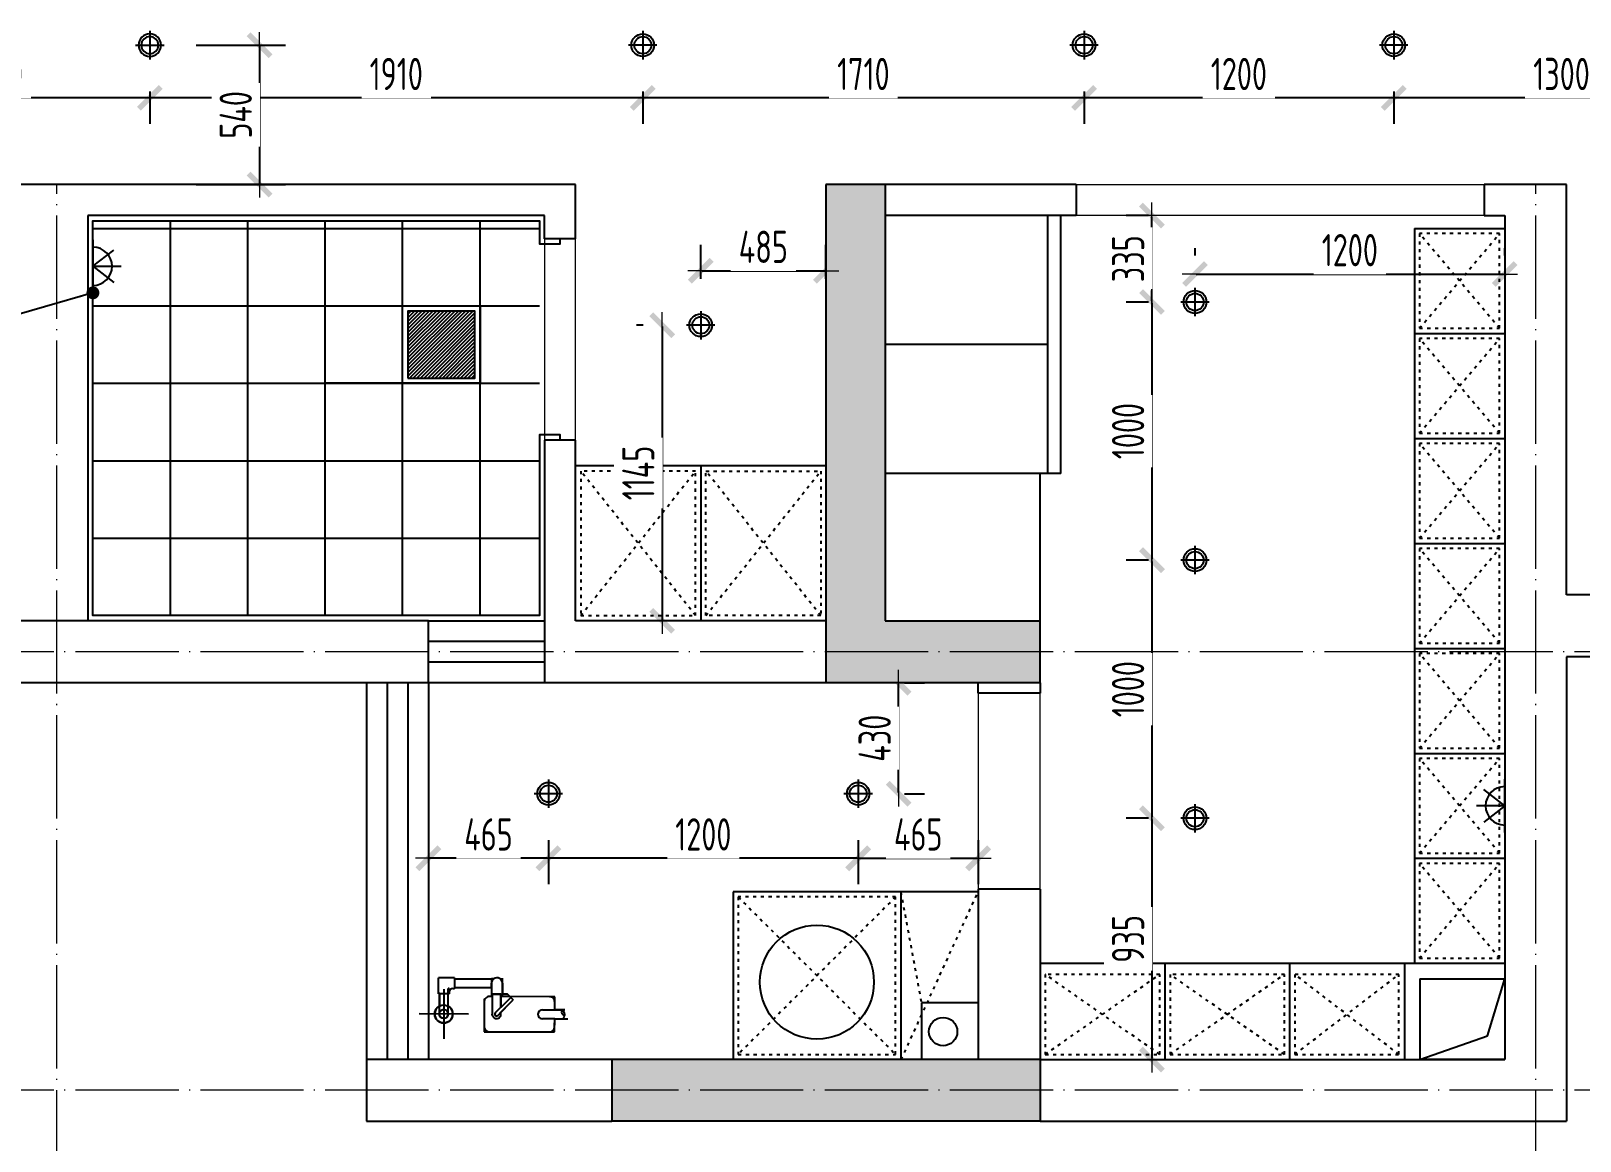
# Model space of a CAD drawing. Header units: inches. Extents: x -50945 to 250244, y -404780 to 18493.
# Drawn here: x 168787 to 174789, y -329916 to -325615 of the extents above; entities that cross this region are included whole.
import ezdxf

# ---------------------------------------------------------------- set-up
doc = ezdxf.new("R2010")
doc.units = ezdxf.units.IN
doc.header["$MEASUREMENT"] = 0
doc.linetypes.add('ACAD_ISO03W100', pattern=[30, 12, -18])
doc.linetypes.add('DOTE', pattern=[2.42, 2, -0.2, 0.02, -0.2])
for name, color, linetype in [('D-ARCHI', 250, 'Continuous'), ('EVH 立面填充', 8, 'Continuous'), ('IBS-003-建筑窗框', 3, 'Continuous'), ('IBS-182-原建筑非承重墙', 150, 'Continuous'), ('IBS-200-原建筑承重墙柱', 200, 'Continuous'), ('IBS-63-原建筑窗', 63, 'Continuous'), ('IDS-030-造型完成面(看线)', 30, 'Continuous'), ('IDS-040-固定高家具', 40, 'Continuous'), ('IFF-51-活动家具', 51, 'Continuous'), ('IRC-2-天花灯具', 2, 'Continuous'), ('IRC-30-天花轮廓线', 30, 'Continuous')]:
    doc.layers.add(name, color=color, linetype=linetype)
doc.layers.add('天棚材质标注', color=2, linetype='Continuous', lineweight=5)
doc.layers.add('门', color=65, linetype='Continuous', lineweight=13)
doc.styles.add('HBA-DIMT', font='ARCHS.SHX', dxfattribs={"width": 0.8})
doc.dimstyles.new('HBA_40', dxfattribs={"dimscale": 50, "dimtxt": 2.5, "dimasz": 0.1, "dimexe": 2, "dimexo": 2.5, "dimgap": 0.6, "dimtad": 1, "dimdec": 0, "dimrnd": 5, "dimzin": 0, "dimtxsty": 'HBA-DIMT', "dimblk": 'HBA_DIMENSION_TICK', "dimblk1": 'HBA_DIMENSION_TICK', "dimblk2": 'HBA_DIMENSION_TICK', "dimcen": 0.125, "dimclrd": 44, "dimclre": 44, "dimclrt": 2, "dimadec": 0, "dimazin": 0, "dimtfac": 1, "dimtdec": 0, "dimtix": 1, "dimtmove": 1, "dimatfit": 3, "dimldrblk": 'HBA_Leader_Dot', "dimfxl": 0, "dimtvp": 1, "dimtfill": 1, "dimtolj": 1, "dimtzin": 0, "dimarcsym": 0})

# ---------------------------------------------------------------- blocks, each defined once
blk = doc.blocks.new('11')
at = {"layer": 'IBS-182-原建筑非承重墙'}
for p, q in [((140567.3, -1080.2), (140567.1, -1131.5)), ((140567.3, -1080.2), (140567.1, -1131.5)), ((140840.5, -1081), (140567.3, -1080.2)), ((140575.7, -1080.3), (140567.3, -1080.2)), ((140820, -1080.9), (140587.7, -1080.3)), ((140820, -1080.9), (140587.7, -1080.3)), ((140996.6, -1245.4), (140997.1, -1054.1)), ((140567.1, -1131.5), (140516.4, -1131.3)), ((140535.4, -1131.4), (140527.6, -1131.4)), ((140567.1, -1131.5), (140535.4, -1131.4)), ((140567.1, -1131.5), (140535.4, -1131.4)), ((140567.2, -1100.7), (140567.1, -1131.5)), ((140567.1, -1131.5), (140614.9, -1131.6)), ((140840.5, -1081), (140820, -1080.9)), ((140840.2, -1209.1), (140840.5, -1081)), ((140840.2, -1197.1), (140840.5, -1101.4)), ((140840.2, -1209.1), (140840.5, -1101.4)), ((140840.5, -1101.4), (140840.5, -1081)), ((140528, -1165.5), (140567, -1165.6)), ((140528, -1165.5), (140567, -1165.6)), ((140567, -1165.6), (140535.3, -1165.5)), ((140567, -1165.6), (140566.9, -1196.4)), ((140567, -1165.6), (140566.9, -1216.9)), ((140567, -1165.6), (140566.9, -1196.4)), ((140614.8, -1165.8), (140567, -1165.6)), ((140787.9, -1144.5), (140727.7, -1204.5)), ((140775.4, -1157), (140727.7, -1204.5)), ((140797.1, -1153.8), (140736.8, -1213.7)), ((140736.8, -1213.7), (140775.4, -1175.4)), ((140736.8, -1213.7), (140775.4, -1175.4)), ((140775.4, -1175.4), (140775.2, -1227)), ((140775.3, -1217.4), (140775.4, -1175.4)), ((140775.4, -1175.4), (140775.3, -1217.4)), ((140775.4, -1157), (140787.9, -1144.5)), ((140775.4, -1149.1), (140775.4, -1157)), ((140775.4, -1149.1), (140775.4, -1157)), ((140775.4, -1149.1), (140775.4, -1157)), ((140809.4, -1217.5), (140809.6, -1149.2)), ((140809.4, -1227.1), (140809.6, -1149.2)), ((140809.6, -1144.6), (140809.6, -1149.2)), ((140809.6, -1149.2), (140809.6, -1144.6)), ((140901.2, -1149.5), (141092.5, -1150)), ((140979.7, -1180.1), (140979.5, -1248.1)), ((140979.8, -1149.7), (140979.6, -1227.6)), ((140979.7, -1180.1), (140979.6, -1227.6)), ((141013.9, -1149.8), (141013.7, -1227.7)), ((141013.7, -1227.7), (141013.9, -1180.2)), ((141013.7, -1227.7), (141013.9, -1180.2)), ((140566.9, -1208.4), (140566.9, -1216.9)), ((140566.9, -1216.9), (140769.8, -1217.4)), ((140566.9, -1216.9), (140587.4, -1216.9)), ((140587.4, -1216.9), (140775.3, -1217.4)), ((140587.4, -1216.9), (140740.4, -1217.3)), ((140736.8, -1213.7), (140727.7, -1204.5)), ((140727.7, -1204.5), (140736.8, -1213.7)), ((140750, -1226.9), (140736.8, -1213.7)), ((140740.4, -1217.3), (140750, -1226.9)), ((140775.2, -1227), (140750, -1226.9)), ((140750, -1226.9), (140769.8, -1227)), ((140769.8, -1217.4), (140769.6, -1288.5)), ((140769.7, -1268.6), (140769.8, -1227)), ((140769.8, -1227), (140769.7, -1268.6)), ((140812.1, -1227.1), (140769.8, -1227)), ((140775.3, -1217.4), (140775.2, -1227)), ((140775.3, -1217.4), (140775.2, -1227)), ((140775.2, -1227), (140809.4, -1227.1)), ((140809.4, -1217.5), (140819.7, -1217.5)), ((140809.4, -1217.5), (140809.4, -1227.1)), ((140812.1, -1251.7), (140812, -1268.8)), ((140812, -1285.8), (140812.1, -1251.7)), ((140812, -1285.8), (140812.1, -1251.7)), ((140812.1, -1251.7), (140812.1, -1220.6)), ((140812.1, -1251.7), (140812.1, -1220.6)), ((140812.1, -1251.7), (140812.1, -1227.1)), ((140812.1, -1251.7), (140954.9, -1251.7)), ((140954.9, -1251.7), (140953, -1251.7)), ((140954.9, -1251.7), (140953, -1251.7)), ((140954.8, -1290.4), (140954.9, -1248.1)), ((140961.8, -1248.1), (140954.9, -1248.1)), ((140954.9, -1250.9), (140954.9, -1251.7)), ((140954.9, -1250.9), (140954.9, -1251.7)), ((140975.4, -1248.1), (140975.5, -1227.6)), ((140975.5, -1234.5), (140975.4, -1248.1)), ((140979.5, -1248.1), (140975.4, -1248.1)), ((140975.4, -1248.1), (140979.5, -1248.1)), ((140975.5, -1234.5), (140975.5, -1227.6)), ((140975.5, -1227.6), (140979.6, -1227.6)), ((140975.5, -1227.6), (141017.8, -1227.7)), ((140979.6, -1227.6), (140975.5, -1227.6)), ((140975.5, -1227.6), (140975.5, -1234.5)), ((140979.5, -1248.1), (140979.6, -1227.6)), ((140979.6, -1227.6), (141013.7, -1227.7)), ((140979.6, -1227.6), (141017.8, -1227.7)), ((141013.7, -1227.7), (141017.8, -1227.7)), ((141017.8, -1227.7), (141013.7, -1227.7)), ((141017.8, -1227.7), (141013.7, -1227.7)), ((141017.8, -1234.6), (141017.7, -1290.5)), ((141017.8, -1234.6), (141017.8, -1227.7)), ((141017.8, -1234.6), (141017.8, -1227.7)), ((141017.8, -1227.7), (141017.8, -1234.6)), ((141017.8, -1234.6), (141017.8, -1227.7)), ((141017.8, -1227.7), (141017.8, -1234.6)), ((140769.7, -1268.6), (140769.6, -1288.5)), ((140803.1, -1285.8), (140812, -1285.8)), ((140954.8, -1285.8), (140803.3, -1285.8)), ((140803.3, -1285.8), (140812, -1285.8)), ((140954.8, -1290.4), (140981.7, -1290.5)), ((140981.7, -1290.5), (141017.7, -1290.5))]:
    blk.add_line(p, q, dxfattribs=at)
blk.add_circle((140996.9, -1149.8), 34.9, dxfattribs=at)
for start, end in [(0, 180), (0, 180), (180, 240.52169), (180, 240.52169), (299.17603, 0), (299.17603, 0)]:
    blk.add_arc((140996.9, -1149.8), 34.9, start, end, dxfattribs=at)
for centre, major_axis, start_param, end_param in [((140587.7, -1100.8), (-14.5, 14.5), 5.495149, 7.065946), ((140553.1, -1148.5), (-17.5, -17.5), -1.141223, -0.024085), ((140539.5, -1139.9), (-6.72, -6.72), 4.378011, 6.612288), ((140614.9, -1148.7), (-12.1, -12.1), 0.78276, 3.924353), ((140792.5, -1149.1), (-12.1, 12.1), 3.924353, 7.065946), ((140820, -1101.4), (-14.5, -14.5), 2.353557, 3.924353), ((140996.9, -1149.8), (-12.1, 12.1), 4.709751, 10.992936), ((140531.1, -1157), (-6.72, -6.72), 1.236418, 3.470695), ((140587.4, -1196.4), (-14.5, 14.5), 0.78276, 2.353557), ((140792.5, -1149.1), (-4.6, -4.6), 1.568158, 4.709751), ((140819.7, -1197), (-14.5, -14.5), 0.78276, 2.353557), ((140961.8, -1234.4), (-9.66, 9.66), 2.353557, 3.924353), ((140790.8, -1268.7), (-15, 15), 0.78276, 2.986227), ((140790.8, -1268.7), (-15, 15), 2.986227, 3.924353)]:
    blk.add_ellipse(centre, major_axis=major_axis, ratio=1, start_param=start_param, end_param=end_param, dxfattribs=at)
at = {"layer": 'IBS-182-原建筑非承重墙', "extrusion": (0, 0, -1)}
for start_param, end_param in [(5.500425, 7.071221), (5.500425, 7.071221), (7.071221, 8.642018), (7.071221, 8.642018), (3.929629, 5.500425), (3.929629, 5.500425), (2.358832, 3.929629), (2.358832, 3.929629)]:
    blk.add_ellipse((140996.9, -1149.8), major_axis=(-12.1, 12.1), ratio=1, start_param=start_param, end_param=end_param, dxfattribs=at)
blk = doc.blocks.new('A$C2C253EB8')
at = {"layer": 'IRC-2-天花灯具', "color": 250}
for p, q in [((55, 0), (55, 110)), ((0, 55), (110, 55))]:
    blk.add_line(p, q, dxfattribs=at)
at = {"layer": 'IRC-2-天花灯具', "color": 2}
blk.add_ellipse((55, 55), major_axis=(44, 0), ratio=1, start_param=1.571461413961594, end_param=7.85464672114118, dxfattribs=at)
at = {"layer": 'IRC-2-天花灯具', "color": 251}
blk.add_ellipse((55, 55), major_axis=(33, 0), ratio=1, start_param=1.570667, end_param=7.853852, dxfattribs=at)
blk = doc.blocks.new('fhty')
at = {"layer": 'IRC-2-天花灯具'}
for p, q in [((717909.6, -196859.5), (717909.6, -197065.3)), ((717909.6, -196962.4), (717990.2, -196899.6)), ((717909.6, -196962.4), (718019.2, -196962.4)), ((717909.6, -196962.4), (717990.2, -197025.2))]:
    blk.add_line(p, q, dxfattribs=at)
blk.add_arc((717909.6, -196962.4), 74.3, 270, 90, dxfattribs=at)
blk = doc.blocks.new('HBA_DIMENSION_TICK')
at = {"color": 0, "linetype": 'ByBlock'}
for p, q in [((-10, 0), (0, 0)), ((0, 0), (10, 0))]:
    blk.add_line(p, q, dxfattribs=at)
at = {"color": 50, "linetype": 'ByBlock'}
blk.add_solid([(-10, -7), (-7, -10), (7, 10), (10, 7)], dxfattribs=at)
blk = doc.blocks.new('*D657')
at = {"layer": 'Defpoints', "color": 0, "transparency": 16777216}
for p in [(174066.9, -325725.4), (175366.9, -325725.4), (174066.9, -325874.5)]:
    blk.add_point(p, dxfattribs=at)
at = {"layer": '天棚材质标注', "color": 44, "lineweight": -2, "transparency": 16777216}
for p, q in [((174066.9, -325850.4), (174066.9, -325974.5)), ((175361.9, -325874.5), (174071.9, -325874.5)), ((175366.9, -325850.4), (175366.9, -325974.5))]:
    blk.add_line(p, q, dxfattribs=at)
at = {"layer": '天棚材质标注', "color": 44, "lineweight": -2, "transparency": 16777216, "xscale": 5, "yscale": 5, "zscale": 5, "rotation": 180}
blk.add_blockref('HBA_DIMENSION_TICK', (174066.9, -325874.5), dxfattribs=at)
at = {"layer": '天棚材质标注', "color": 44, "lineweight": -2, "transparency": 16777216, "xscale": 5, "yscale": 5, "zscale": 5}
blk.add_blockref('HBA_DIMENSION_TICK', (175366.9, -325874.5), dxfattribs=at)
at = {"layer": '天棚材质标注', "color": 2, "transparency": 16777216, "insert": (174716.9, -325782), "char_height": 125, "attachment_point": 5, "style": 'HBA-DIMT', "bg_fill": 3, "box_fill_scale": 1.25, "bg_fill_color": 256, "bg_fill_true_color": 13158600, "bg_fill_transparency": 0}
blk.add_mtext('\\A1;1300', dxfattribs=at)
blk = doc.blocks.new('HBA_Leader_Dot')
at = {"color": 0, "linetype": 'ByBlock'}
blk.add_line((-5, 0), (-10, 0), dxfattribs=at)
at = {"color": 0, "linetype": 'ByBlock', "const_width": 5}
blk.add_lwpolyline([(-2.5, 0, 1), (2.5, 0, 1)], format="xyb", close=True, dxfattribs=at)
blk = doc.blocks.new('*D658')
at = {"layer": 'Defpoints', "color": 0, "transparency": 16777216}
for p in [(172866.9, -325725.4), (174066.9, -325725.4), (172866.9, -325874.5)]:
    blk.add_point(p, dxfattribs=at)
at = {"layer": '天棚材质标注', "color": 44, "lineweight": -2, "transparency": 16777216}
for p, q in [((172866.9, -325850.4), (172866.9, -325974.5)), ((174061.9, -325874.5), (172871.9, -325874.5)), ((174066.9, -325850.4), (174066.9, -325974.5))]:
    blk.add_line(p, q, dxfattribs=at)
at = {"layer": '天棚材质标注', "color": 44, "lineweight": -2, "transparency": 16777216, "xscale": 5, "yscale": 5, "zscale": 5, "rotation": 180}
blk.add_blockref('HBA_DIMENSION_TICK', (172866.9, -325874.5), dxfattribs=at)
at = {"layer": '天棚材质标注', "color": 44, "lineweight": -2, "transparency": 16777216, "xscale": 5, "yscale": 5, "zscale": 5}
blk.add_blockref('HBA_DIMENSION_TICK', (174066.9, -325874.5), dxfattribs=at)
at = {"layer": '天棚材质标注', "color": 2, "transparency": 16777216, "insert": (173466.9, -325782), "char_height": 125, "attachment_point": 5, "style": 'HBA-DIMT', "bg_fill": 3, "box_fill_scale": 1.25, "bg_fill_color": 256, "bg_fill_true_color": 13158600, "bg_fill_transparency": 0}
blk.add_mtext('\\A1;1200', dxfattribs=at)
blk = doc.blocks.new('*D659')
at = {"layer": 'Defpoints', "color": 0, "transparency": 16777216}
for p in [(171157.1, -325725.4), (172866.9, -325725.4), (171157.1, -325874.5)]:
    blk.add_point(p, dxfattribs=at)
at = {"layer": '天棚材质标注', "color": 44, "lineweight": -2, "transparency": 16777216}
for p, q in [((171157.1, -325850.4), (171157.1, -325974.5)), ((172861.9, -325874.5), (171162.1, -325874.5)), ((172866.9, -325850.4), (172866.9, -325974.5))]:
    blk.add_line(p, q, dxfattribs=at)
at = {"layer": '天棚材质标注', "color": 44, "lineweight": -2, "transparency": 16777216, "xscale": 5, "yscale": 5, "zscale": 5, "rotation": 180}
blk.add_blockref('HBA_DIMENSION_TICK', (171157.1, -325874.5), dxfattribs=at)
at = {"layer": '天棚材质标注', "color": 44, "lineweight": -2, "transparency": 16777216, "xscale": 5, "yscale": 5, "zscale": 5}
blk.add_blockref('HBA_DIMENSION_TICK', (172866.9, -325874.5), dxfattribs=at)
at = {"layer": '天棚材质标注', "color": 2, "transparency": 16777216, "insert": (172012, -325782), "char_height": 125, "attachment_point": 5, "style": 'HBA-DIMT', "bg_fill": 3, "box_fill_scale": 1.25, "bg_fill_color": 256, "bg_fill_true_color": 13158600, "bg_fill_transparency": 0}
blk.add_mtext('\\A1;1710', dxfattribs=at)
blk = doc.blocks.new('*D660')
at = {"layer": 'Defpoints', "color": 0, "transparency": 16777216}
for p in [(169247.2, -325725.4), (171157.1, -325725.4), (169247.2, -325874.5)]:
    blk.add_point(p, dxfattribs=at)
at = {"layer": '天棚材质标注', "color": 44, "lineweight": -2, "transparency": 16777216}
for p, q in [((169247.2, -325850.4), (169247.2, -325974.5)), ((171152.1, -325874.5), (169252.2, -325874.5)), ((171157.1, -325850.4), (171157.1, -325974.5))]:
    blk.add_line(p, q, dxfattribs=at)
at = {"layer": '天棚材质标注', "color": 44, "lineweight": -2, "transparency": 16777216, "xscale": 5, "yscale": 5, "zscale": 5, "rotation": 180}
blk.add_blockref('HBA_DIMENSION_TICK', (169247.2, -325874.5), dxfattribs=at)
at = {"layer": '天棚材质标注', "color": 44, "lineweight": -2, "transparency": 16777216, "xscale": 5, "yscale": 5, "zscale": 5}
blk.add_blockref('HBA_DIMENSION_TICK', (171157.1, -325874.5), dxfattribs=at)
at = {"layer": '天棚材质标注', "color": 2, "transparency": 16777216, "insert": (170202.1, -325782), "char_height": 125, "attachment_point": 5, "style": 'HBA-DIMT', "bg_fill": 3, "box_fill_scale": 1.25, "bg_fill_color": 256, "bg_fill_true_color": 13158600, "bg_fill_transparency": 0}
blk.add_mtext('\\A1;1910', dxfattribs=at)
blk = doc.blocks.new('*D661')
at = {"layer": 'Defpoints', "color": 0, "transparency": 16777216}
for p in [(168047.2, -325725.4), (169247.2, -325725.4), (168047.2, -325874.5)]:
    blk.add_point(p, dxfattribs=at)
at = {"layer": '天棚材质标注', "color": 44, "lineweight": -2, "transparency": 16777216}
for p, q in [((168047.2, -325850.4), (168047.2, -325974.5)), ((169242.2, -325874.5), (168052.2, -325874.5)), ((169247.2, -325850.4), (169247.2, -325974.5))]:
    blk.add_line(p, q, dxfattribs=at)
at = {"layer": '天棚材质标注', "color": 44, "lineweight": -2, "transparency": 16777216, "xscale": 5, "yscale": 5, "zscale": 5, "rotation": 180}
blk.add_blockref('HBA_DIMENSION_TICK', (168047.2, -325874.5), dxfattribs=at)
at = {"layer": '天棚材质标注', "color": 44, "lineweight": -2, "transparency": 16777216, "xscale": 5, "yscale": 5, "zscale": 5}
blk.add_blockref('HBA_DIMENSION_TICK', (169247.2, -325874.5), dxfattribs=at)
at = {"layer": '天棚材质标注', "color": 2, "transparency": 16777216, "insert": (168647.2, -325782), "char_height": 125, "attachment_point": 5, "style": 'HBA-DIMT', "bg_fill": 3, "box_fill_scale": 1.25, "bg_fill_color": 256, "bg_fill_true_color": 13158600, "bg_fill_transparency": 0}
blk.add_mtext('\\A1;1200', dxfattribs=at)
blk = doc.blocks.new('*D663')
at = {"layer": 'Defpoints', "color": 0, "transparency": 16777216}
for p in [(169302.2, -325670.4), (169302.2, -326210.4), (169672.6, -326210.4)]:
    blk.add_point(p, dxfattribs=at)
at = {"layer": '天棚材质标注', "color": 44, "lineweight": -2, "transparency": 16777216}
for p, q in [((169427.2, -325670.4), (169772.6, -325670.4)), ((169672.6, -325675.4), (169672.6, -326205.4)), ((169427.2, -326210.4), (169772.6, -326210.4))]:
    blk.add_line(p, q, dxfattribs=at)
at = {"layer": '天棚材质标注', "color": 44, "lineweight": -2, "transparency": 16777216, "xscale": 5, "yscale": 5, "zscale": 5}
for p, rotation in [((169672.6, -325670.4), 90), ((169672.6, -326210.4), 270)]:
    blk.add_blockref('HBA_DIMENSION_TICK', p, dxfattribs=dict(at, rotation=rotation))
at = {"layer": '天棚材质标注', "color": 2, "transparency": 16777216, "insert": (169580.1, -325940.4), "char_height": 125, "attachment_point": 5, "rotation": 90, "style": 'HBA-DIMT', "bg_fill": 3, "box_fill_scale": 1.25, "bg_fill_color": 256, "bg_fill_true_color": 13158600, "bg_fill_transparency": 0}
blk.add_mtext('\\A1;540', dxfattribs=at)
blk = doc.blocks.new('*D693')
at = {"layer": 'Defpoints', "color": 0, "transparency": 16777216}
for p in [(174496.8, -326557), (173296.8, -326610.4), (174496.8, -326610.4)]:
    blk.add_point(p, dxfattribs=at)
at = {"layer": '天棚材质标注', "color": 44, "lineweight": -2, "transparency": 16777216}
for p, q in [((173296.8, -326485.4), (173296.8, -326457)), ((174496.8, -326485.4), (174496.8, -326457)), ((173301.8, -326557), (174491.8, -326557))]:
    blk.add_line(p, q, dxfattribs=at)
at = {"layer": '天棚材质标注', "color": 44, "lineweight": -2, "transparency": 16777216, "xscale": 5, "yscale": 5, "zscale": 5, "rotation": 180}
blk.add_blockref('HBA_DIMENSION_TICK', (173296.8, -326557), dxfattribs=at)
at = {"layer": '天棚材质标注', "color": 44, "lineweight": -2, "transparency": 16777216, "xscale": 5, "yscale": 5, "zscale": 5}
blk.add_blockref('HBA_DIMENSION_TICK', (174496.8, -326557), dxfattribs=at)
at = {"layer": '天棚材质标注', "color": 2, "transparency": 16777216, "insert": (173896.8, -326464.5), "char_height": 125, "attachment_point": 5, "style": 'HBA-DIMT', "bg_fill": 3, "box_fill_scale": 1.25, "bg_fill_color": 256, "bg_fill_true_color": 13158600, "bg_fill_transparency": 0}
blk.add_mtext('\\A1;1200', dxfattribs=at)
blk = doc.blocks.new('*D694')
at = {"layer": 'Defpoints', "color": 0, "transparency": 16777216}
for p in [(173130, -326330.4), (173241.8, -326330.4), (173241.8, -326665.4)]:
    blk.add_point(p, dxfattribs=at)
at = {"layer": '天棚材质标注', "color": 44, "lineweight": -2, "transparency": 16777216}
for p, q in [((173116.8, -326330.4), (173030, -326330.4)), ((173130, -326660.4), (173130, -326335.4)), ((173116.8, -326665.4), (173030, -326665.4))]:
    blk.add_line(p, q, dxfattribs=at)
at = {"layer": '天棚材质标注', "color": 44, "lineweight": -2, "transparency": 16777216, "xscale": 5, "yscale": 5, "zscale": 5}
for p, rotation in [((173130, -326330.4), 90), ((173130, -326665.4), 270)]:
    blk.add_blockref('HBA_DIMENSION_TICK', p, dxfattribs=dict(at, rotation=rotation))
at = {"layer": '天棚材质标注', "color": 2, "transparency": 16777216, "insert": (173037.5, -326497.9), "char_height": 125, "attachment_point": 5, "rotation": 90, "style": 'HBA-DIMT', "bg_fill": 3, "box_fill_scale": 1.25, "bg_fill_color": 256, "bg_fill_true_color": 13158600, "bg_fill_transparency": 0}
blk.add_mtext('\\A1;335', dxfattribs=at)
blk = doc.blocks.new('*D695')
at = {"layer": 'Defpoints', "color": 0, "transparency": 16777216}
for p in [(173241.8, -326665.4), (173130, -327665.4), (173241.8, -327665.4)]:
    blk.add_point(p, dxfattribs=at)
at = {"layer": '天棚材质标注', "color": 44, "lineweight": -2, "transparency": 16777216}
for p, q in [((173116.8, -326665.4), (173030, -326665.4)), ((173130, -326670.4), (173130, -327660.4)), ((173116.8, -327665.4), (173030, -327665.4))]:
    blk.add_line(p, q, dxfattribs=at)
at = {"layer": '天棚材质标注', "color": 44, "lineweight": -2, "transparency": 16777216, "xscale": 5, "yscale": 5, "zscale": 5}
for p, rotation in [((173130, -326665.4), 90), ((173130, -327665.4), 270)]:
    blk.add_blockref('HBA_DIMENSION_TICK', p, dxfattribs=dict(at, rotation=rotation))
at = {"layer": '天棚材质标注', "color": 2, "transparency": 16777216, "insert": (173037.5, -327165.4), "char_height": 125, "attachment_point": 5, "rotation": 90, "style": 'HBA-DIMT', "bg_fill": 3, "box_fill_scale": 1.25, "bg_fill_color": 256, "bg_fill_true_color": 13158600, "bg_fill_transparency": 0}
blk.add_mtext('\\A1;1000', dxfattribs=at)
blk = doc.blocks.new('*D696')
at = {"layer": 'Defpoints', "color": 0, "transparency": 16777216}
for p in [(173241.8, -327665.4), (173130, -328665.4), (173241.8, -328665.4)]:
    blk.add_point(p, dxfattribs=at)
at = {"layer": '天棚材质标注', "color": 44, "lineweight": -2, "transparency": 16777216}
for p, q in [((173116.8, -327665.4), (173030, -327665.4)), ((173130, -327670.4), (173130, -328660.4)), ((173116.8, -328665.4), (173030, -328665.4))]:
    blk.add_line(p, q, dxfattribs=at)
at = {"layer": '天棚材质标注', "color": 44, "lineweight": -2, "transparency": 16777216, "xscale": 5, "yscale": 5, "zscale": 5}
for p, rotation in [((173130, -327665.4), 90), ((173130, -328665.4), 270)]:
    blk.add_blockref('HBA_DIMENSION_TICK', p, dxfattribs=dict(at, rotation=rotation))
at = {"layer": '天棚材质标注', "color": 2, "transparency": 16777216, "insert": (173037.5, -328165.4), "char_height": 125, "attachment_point": 5, "rotation": 90, "style": 'HBA-DIMT', "bg_fill": 3, "box_fill_scale": 1.25, "bg_fill_color": 256, "bg_fill_true_color": 13158600, "bg_fill_transparency": 0}
blk.add_mtext('\\A1;1000', dxfattribs=at)
blk = doc.blocks.new('*D697')
at = {"layer": 'Defpoints', "color": 0, "transparency": 16777216}
for p in [(173241.8, -328665.4), (173130, -329600.4), (173130, -329600.4)]:
    blk.add_point(p, dxfattribs=at)
at = {"layer": '天棚材质标注', "color": 44, "lineweight": -2, "transparency": 16777216}
for p, q in [((173116.8, -328665.4), (173030, -328665.4)), ((173130, -328670.4), (173130, -329595.4)), ((173005, -329600.4), (173030, -329600.4))]:
    blk.add_line(p, q, dxfattribs=at)
at = {"layer": '天棚材质标注', "color": 44, "lineweight": -2, "transparency": 16777216, "xscale": 5, "yscale": 5, "zscale": 5}
for p, rotation in [((173130, -328665.4), 90), ((173130, -329600.4), 270)]:
    blk.add_blockref('HBA_DIMENSION_TICK', p, dxfattribs=dict(at, rotation=rotation))
at = {"layer": '天棚材质标注', "color": 2, "transparency": 16777216, "insert": (173037.5, -329132.9), "char_height": 125, "attachment_point": 5, "rotation": 90, "style": 'HBA-DIMT', "bg_fill": 3, "box_fill_scale": 1.25, "bg_fill_color": 256, "bg_fill_true_color": 13158600, "bg_fill_transparency": 0}
blk.add_mtext('\\A1;935', dxfattribs=at)
blk = doc.blocks.new('*D698')
at = {"layer": 'Defpoints', "color": 0, "transparency": 16777216}
for p in [(172046.8, -328140.4), (172148.3, -328140.4), (172046.8, -328570.4)]:
    blk.add_point(p, dxfattribs=at)
at = {"layer": '天棚材质标注', "color": 44, "lineweight": -2, "transparency": 16777216}
for p, q in [((172148.3, -328565.4), (172148.3, -328145.4)), ((172171.8, -328140.4), (172248.3, -328140.4)), ((172171.8, -328570.4), (172248.3, -328570.4))]:
    blk.add_line(p, q, dxfattribs=at)
at = {"layer": '天棚材质标注', "color": 44, "lineweight": -2, "transparency": 16777216, "xscale": 5, "yscale": 5, "zscale": 5}
for p, rotation in [((172148.3, -328140.4), 90), ((172148.3, -328570.4), 270)]:
    blk.add_blockref('HBA_DIMENSION_TICK', p, dxfattribs=dict(at, rotation=rotation))
at = {"layer": '天棚材质标注', "color": 2, "transparency": 16777216, "insert": (172055.8, -328355.4), "char_height": 125, "attachment_point": 5, "rotation": 90, "style": 'HBA-DIMT', "bg_fill": 3, "box_fill_scale": 1.25, "bg_fill_color": 256, "bg_fill_true_color": 13158600, "bg_fill_transparency": 0}
blk.add_mtext('\\A1;430', dxfattribs=at)
blk = doc.blocks.new('*D699')
at = {"layer": 'Defpoints', "color": 0, "transparency": 16777216}
for p in [(171991.8, -328625.4), (172456.8, -328625.4), (172456.8, -328820.6)]:
    blk.add_point(p, dxfattribs=at)
at = {"layer": '天棚材质标注', "color": 44, "lineweight": -2, "transparency": 16777216}
for p, q in [((171991.8, -328750.4), (171991.8, -328920.6)), ((172456.8, -328750.4), (172456.8, -328920.6)), ((171996.8, -328820.6), (172451.8, -328820.6))]:
    blk.add_line(p, q, dxfattribs=at)
at = {"layer": '天棚材质标注', "color": 44, "lineweight": -2, "transparency": 16777216, "xscale": 5, "yscale": 5, "zscale": 5, "rotation": 180}
blk.add_blockref('HBA_DIMENSION_TICK', (171991.8, -328820.6), dxfattribs=at)
at = {"layer": '天棚材质标注', "color": 44, "lineweight": -2, "transparency": 16777216, "xscale": 5, "yscale": 5, "zscale": 5}
blk.add_blockref('HBA_DIMENSION_TICK', (172456.8, -328820.6), dxfattribs=at)
at = {"layer": '天棚材质标注', "color": 2, "transparency": 16777216, "insert": (172224.3, -328728.1), "char_height": 125, "attachment_point": 5, "style": 'HBA-DIMT', "bg_fill": 3, "box_fill_scale": 1.25, "bg_fill_color": 256, "bg_fill_true_color": 13158600, "bg_fill_transparency": 0}
blk.add_mtext('\\A1;465', dxfattribs=at)
blk = doc.blocks.new('*D700')
at = {"layer": 'Defpoints', "color": 0, "transparency": 16777216}
for p in [(170791.8, -328625.4), (171991.8, -328625.4), (170791.8, -328820.6)]:
    blk.add_point(p, dxfattribs=at)
at = {"layer": '天棚材质标注', "color": 44, "lineweight": -2, "transparency": 16777216}
for p, q in [((170791.8, -328750.4), (170791.8, -328920.6)), ((171991.8, -328750.4), (171991.8, -328920.6)), ((171986.8, -328820.6), (170796.8, -328820.6))]:
    blk.add_line(p, q, dxfattribs=at)
at = {"layer": '天棚材质标注', "color": 44, "lineweight": -2, "transparency": 16777216, "xscale": 5, "yscale": 5, "zscale": 5, "rotation": 180}
blk.add_blockref('HBA_DIMENSION_TICK', (170791.8, -328820.6), dxfattribs=at)
at = {"layer": '天棚材质标注', "color": 44, "lineweight": -2, "transparency": 16777216, "xscale": 5, "yscale": 5, "zscale": 5}
blk.add_blockref('HBA_DIMENSION_TICK', (171991.8, -328820.6), dxfattribs=at)
at = {"layer": '天棚材质标注', "color": 2, "transparency": 16777216, "insert": (171391.8, -328728.1), "char_height": 125, "attachment_point": 5, "style": 'HBA-DIMT', "bg_fill": 3, "box_fill_scale": 1.25, "bg_fill_color": 256, "bg_fill_true_color": 13158600, "bg_fill_transparency": 0}
blk.add_mtext('\\A1;1200', dxfattribs=at)
blk = doc.blocks.new('*D701')
at = {"layer": 'Defpoints', "color": 0, "transparency": 16777216}
for p in [(170791.8, -328625.4), (170326.8, -328740.8), (170326.8, -328820.6)]:
    blk.add_point(p, dxfattribs=at)
at = {"layer": '天棚材质标注', "color": 44, "lineweight": -2, "transparency": 16777216}
for p, q in [((170791.8, -328750.4), (170791.8, -328920.6)), ((170786.8, -328820.6), (170331.8, -328820.6)), ((170326.8, -328865.8), (170326.8, -328920.6))]:
    blk.add_line(p, q, dxfattribs=at)
at = {"layer": '天棚材质标注', "color": 44, "lineweight": -2, "transparency": 16777216, "xscale": 5, "yscale": 5, "zscale": 5, "rotation": 180}
blk.add_blockref('HBA_DIMENSION_TICK', (170326.8, -328820.6), dxfattribs=at)
at = {"layer": '天棚材质标注', "color": 44, "lineweight": -2, "transparency": 16777216, "xscale": 5, "yscale": 5, "zscale": 5}
blk.add_blockref('HBA_DIMENSION_TICK', (170791.8, -328820.6), dxfattribs=at)
at = {"layer": '天棚材质标注', "color": 2, "transparency": 16777216, "insert": (170559.3, -328728.1), "char_height": 125, "attachment_point": 5, "style": 'HBA-DIMT', "bg_fill": 3, "box_fill_scale": 1.25, "bg_fill_color": 256, "bg_fill_true_color": 13158600, "bg_fill_transparency": 0}
blk.add_mtext('\\A1;465', dxfattribs=at)
blk = doc.blocks.new('*D703')
at = {"layer": 'Defpoints', "color": 0, "transparency": 16777216}
for p in [(171866.8, -326544.2), (171381.8, -326700.4), (171866.8, -326700.4)]:
    blk.add_point(p, dxfattribs=at)
at = {"layer": '天棚材质标注', "color": 44, "lineweight": -2, "transparency": 16777216}
for p, q in [((171381.8, -326575.4), (171381.8, -326444.2)), ((171866.8, -326575.4), (171866.8, -326444.2)), ((171386.8, -326544.2), (171861.8, -326544.2))]:
    blk.add_line(p, q, dxfattribs=at)
at = {"layer": '天棚材质标注', "color": 44, "lineweight": -2, "transparency": 16777216, "xscale": 5, "yscale": 5, "zscale": 5, "rotation": 180}
blk.add_blockref('HBA_DIMENSION_TICK', (171381.8, -326544.2), dxfattribs=at)
at = {"layer": '天棚材质标注', "color": 44, "lineweight": -2, "transparency": 16777216, "xscale": 5, "yscale": 5, "zscale": 5}
blk.add_blockref('HBA_DIMENSION_TICK', (171866.8, -326544.2), dxfattribs=at)
at = {"layer": '天棚材质标注', "color": 2, "transparency": 16777216, "insert": (171624.3, -326451.7), "char_height": 125, "attachment_point": 5, "style": 'HBA-DIMT', "bg_fill": 3, "box_fill_scale": 1.25, "bg_fill_color": 256, "bg_fill_true_color": 13158600, "bg_fill_transparency": 0}
blk.add_mtext('\\A1;485', dxfattribs=at)
blk = doc.blocks.new('*D704')
at = {"layer": 'Defpoints', "color": 0, "transparency": 16777216}
for p in [(171283.8, -326755.4), (171232.5, -327900.4), (171283.8, -327900.4)]:
    blk.add_point(p, dxfattribs=at)
at = {"layer": '天棚材质标注', "color": 44, "lineweight": -2, "transparency": 16777216}
for p, q in [((171158.8, -326755.4), (171132.5, -326755.4)), ((171232.5, -326760.4), (171232.5, -327895.4)), ((171158.8, -327900.4), (171132.5, -327900.4))]:
    blk.add_line(p, q, dxfattribs=at)
at = {"layer": '天棚材质标注', "color": 44, "lineweight": -2, "transparency": 16777216, "xscale": 5, "yscale": 5, "zscale": 5}
for p, rotation in [((171232.5, -326755.4), 90), ((171232.5, -327900.4), 270)]:
    blk.add_blockref('HBA_DIMENSION_TICK', p, dxfattribs=dict(at, rotation=rotation))
at = {"layer": '天棚材质标注', "color": 2, "transparency": 16777216, "insert": (171140, -327327.9), "char_height": 125, "attachment_point": 5, "rotation": 90, "style": 'HBA-DIMT', "bg_fill": 3, "box_fill_scale": 1.25, "bg_fill_color": 256, "bg_fill_true_color": 13158600, "bg_fill_transparency": 0}
blk.add_mtext('\\A1;1145', dxfattribs=at)

msp = doc.modelspace()

# ---------------------------------------------------------------- hatches: boundary and pattern name
at = {"layer": 'EVH 立面填充'}
h = msp.add_hatch(color=256, dxfattribs=at)
h.dxf.hatch_style = 1
h.paths.add_polyline_path([(172696.77, -328140.4), (172696.77, -327900.4), (172096.77, -327900.4), (172096.77, -326210.4), (171866.77, -326210.4), (171866.77, -328140.4)])
h = msp.add_hatch(color=256, dxfattribs=at)
h.dxf.hatch_style = 1
h.paths.add_polyline_path([(171036.77, -329599.57), (171036.77, -329837.9), (172696.77, -329837.9), (172696.77, -329599.57)])
at = {"layer": 'IRC-2-天花灯具'}
h = msp.add_hatch(dxfattribs=at)
h.set_pattern_fill('ANSI31', color=256, scale=80)
h.set_pattern_definition([(45, (76458.115, -310913.614), (-7.0710678, 7.0710678), [])])
h.paths.add_polyline_path([(170246.77, -326960.4), (170506.77, -326960.4), (170506.77, -326700.4), (170246.77, -326700.4)])

# ---------------------------------------------------------------- linework, layer by layer
at = {"layer": 'D-ARCHI', "color": 251, "linetype": 'DOTE', "lineweight": 5, "ltscale": 200}
for p, q in [((168886.77, -332538.73), (168886.77, -326210.4)), ((174616.77, -332538.73), (174616.77, -326210.4)), ((180007.07, -328020.4), (159679.81, -328020.4)), ((180007.07, -329718.73), (159679.81, -329718.73))]:
    msp.add_line(p, q, dxfattribs=at)
at = {"layer": 'IBS-003-建筑窗框', "color": 251, "ltscale": 10}
for p, q in [((170326.77, -327900.4), (170776.77, -327900.4)), ((170086.77, -328140.4), (170086.77, -329600.4)), ((170776.77, -328140.4), (170326.77, -328140.4)), ((170326.77, -328140.4), (170326.77, -329600.4))]:
    msp.add_line(p, q, dxfattribs=at)
at = {"layer": 'IBS-182-原建筑非承重墙'}
for p, q in [((170896.77, -326210.4), (167246.77, -326210.4)), ((170896.77, -326420.4), (170896.77, -326210.4)), ((172836.77, -326210.4), (172096.77, -326210.4)), ((172836.77, -326210.4), (172836.77, -326330.4)), ((174736.77, -326210.4), (174416.77, -326210.4)), ((174416.77, -326210.4), (174416.77, -326330.4)), ((174736.77, -327800.4), (174736.77, -326210.4)), ((170776.77, -326330.4), (169006.77, -326330.4)), ((169006.77, -326330.4), (169006.77, -327900.4)), ((170776.77, -326420.4), (170776.77, -326330.4)), ((172836.77, -326330.4), (172096.77, -326330.4)), ((174416.77, -326330.4), (174496.77, -326330.4)), ((174496.77, -326330.4), (174496.77, -329600.4)), ((170896.77, -326420.4), (170776.77, -326420.4)), ((170896.77, -327200.4), (170776.77, -327200.4)), ((170776.77, -327200.4), (170776.77, -328140.4)), ((170896.77, -327900.4), (170896.77, -327200.4)), ((174836.77, -327800.4), (174736.77, -327800.4)), ((169006.77, -327900.4), (167626.77, -327900.4)), ((170326.77, -327900.4), (169006.77, -327900.4)), ((170326.77, -328140.4), (170326.77, -327900.4)), ((171866.77, -327900.4), (170896.77, -327900.4)), ((174836.77, -328040.4), (174736.77, -328040.4)), ((174736.77, -328040.4), (174736.77, -329838.73)), ((170086.77, -328140.4), (167626.77, -328140.4)), ((170326.77, -328140.4), (170086.77, -328140.4)), ((171866.77, -328140.4), (170776.77, -328140.4)), ((172456.77, -328180.4), (172456.77, -328140.4)), ((172696.77, -328140.4), (172696.77, -328180.4)), ((172696.77, -328180.4), (172456.77, -328180.4)), ((172696.77, -328940.4), (172456.77, -328940.4)), ((172456.77, -328940.4), (172456.77, -329600.4)), ((172696.77, -328940.4), (172696.77, -329600.4)), ((174108.53, -329227.41), (174108.53, -329600.4)), ((174108.53, -329227.41), (174496.77, -329227.41)), ((174168.53, -329287.41), (174168.53, -329600.4)), ((174168.53, -329287.41), (174496.77, -329287.41)), ((174430.23, -329507.82), (174496.77, -329287.41)), ((172236.77, -329380.4), (172236.77, -329600.4)), ((172456.77, -329380.4), (172236.77, -329380.4)), ((174168.53, -329600.4), (174430.23, -329507.82)), ((171036.77, -329600.4), (170086.77, -329600.4)), ((170086.77, -329600.4), (170086.77, -329838.73)), ((172696.77, -329600.4), (174496.77, -329600.4)), ((174496.77, -329600.4), (174168.53, -329600.4)), ((170086.77, -329838.73), (171036.77, -329838.73)), ((172696.77, -329838.73), (174736.77, -329838.73))]:
    msp.add_line(p, q, dxfattribs=at)
msp.add_circle((172320.81, -329491.97), 55, dxfattribs=at)
at = {"layer": 'IBS-200-原建筑承重墙柱', "ltscale": 0.02}
for p, q in [((171866.77, -326210.4), (171866.77, -328140.4)), ((172096.77, -326210.4), (171866.77, -326210.4)), ((172096.77, -326210.4), (172096.77, -327900.4)), ((172096.77, -327900.4), (172696.77, -327900.4)), ((172696.77, -328140.4), (172696.77, -327900.4)), ((172696.77, -328140.4), (171866.77, -328140.4)), ((172696.77, -329600.4), (171036.77, -329600.4)), ((171036.77, -329600.4), (171036.77, -329838.73)), ((172696.77, -329600.4), (172696.77, -329838.73)), ((172696.77, -329838.73), (171036.77, -329838.73))]:
    msp.add_line(p, q, dxfattribs=at)
at = {"layer": 'IBS-63-原建筑窗'}
for p, q in [((170776.77, -327980.4), (170326.77, -327980.4)), ((170776.77, -328060.4), (170326.77, -328060.4)), ((170166.77, -328140.4), (170166.77, -329600.4)), ((170246.77, -328140.4), (170246.77, -329600.4))]:
    msp.add_line(p, q, dxfattribs=at)
at = {"layer": 'IDS-030-造型完成面(看线)'}
msp.add_lwpolyline([(170836.77, -327200.4), (170836.77, -327180.4), (170756.77, -327180.4), (170756.77, -327880.4), (169026.77, -327880.4), (169026.77, -326350.4), (170756.77, -326350.4), (170756.77, -326440.4), (170836.77, -326440.4), (170836.77, -326420.4)], dxfattribs=at)
at = {"layer": 'IDS-040-固定高家具'}
for p, q in [((174146.77, -326380.4), (174146.77, -329227.41)), ((174146.77, -326380.4), (174496.77, -326380.4)), ((174146.77, -326787.12), (174496.77, -326787.12)), ((174146.77, -327193.83), (174496.77, -327193.83)), ((171866.77, -327300.4), (170896.77, -327300.4)), ((171381.77, -327300.4), (171381.77, -327900.4)), ((174146.77, -327600.55), (174496.77, -327600.55)), ((174146.77, -328007.26), (174496.77, -328007.26)), ((174146.77, -328413.98), (174496.77, -328413.98)), ((174146.77, -328820.69), (174496.77, -328820.69)), ((172456.77, -328950.4), (171506.77, -328950.4)), ((171506.77, -328950.4), (171506.77, -329600.4)), ((172156.77, -328950.4), (172156.77, -329600.4)), ((172696.77, -329227.41), (174108.53, -329227.41)), ((173180.1, -329227.41), (173180.1, -329600.4)), ((173663.43, -329227.41), (173663.43, -329600.4))]:
    msp.add_line(p, q, dxfattribs=at)
at = {"layer": 'IDS-040-固定高家具', "linetype": 'ACAD_ISO03W100'}
for p, q in [((174166.77, -326767.12), (174476.77, -326400.4)), ((174476.77, -326767.12), (174166.77, -326400.4)), ((174166.77, -327173.83), (174476.77, -326807.12)), ((174476.77, -327173.83), (174166.77, -326807.12)), ((174166.77, -327580.55), (174476.77, -327213.83)), ((174476.77, -327580.55), (174166.77, -327213.83)), ((170916.77, -327880.4), (171361.77, -327320.4)), ((171361.77, -327880.4), (170916.77, -327320.4)), ((171846.77, -327880.4), (171401.77, -327320.4)), ((171401.77, -327880.4), (171846.77, -327320.4)), ((174166.77, -327987.26), (174476.77, -327620.55)), ((174476.77, -327987.26), (174166.77, -327620.55)), ((174166.77, -328393.98), (174476.77, -328027.26)), ((174476.77, -328393.98), (174166.77, -328027.26)), ((174166.77, -328800.69), (174476.77, -328433.98)), ((174476.77, -328800.69), (174166.77, -328433.98)), ((174166.77, -329207.41), (174476.77, -328840.69)), ((174476.77, -329207.41), (174166.77, -328840.69)), ((172156.77, -328950.4), (172236.77, -329380.4)), ((172158.55, -329600.4), (172456.77, -328950.4)), ((172136.77, -328970.4), (171526.77, -329580.4)), ((171526.77, -328970.4), (172136.77, -329580.4)), ((172716.77, -329580.4), (173160.1, -329270.4)), ((173160.1, -329580.4), (172716.77, -329270.4)), ((173200.1, -329580.4), (173643.43, -329270.4)), ((173643.43, -329580.4), (173200.1, -329270.4)), ((173683.43, -329580.4), (174087.11, -329270.4)), ((174087.11, -329580.4), (173683.43, -329270.4))]:
    msp.add_line(p, q, dxfattribs=at)
for points in [[(174166.77, -326767.12), (174476.77, -326767.12), (174476.77, -326400.4), (174166.77, -326400.4)], [(174166.77, -327173.83), (174476.77, -327173.83), (174476.77, -326807.12), (174166.77, -326807.12)], [(174166.77, -327580.55), (174476.77, -327580.55), (174476.77, -327213.83), (174166.77, -327213.83)], [(170916.77, -327880.4), (171361.77, -327880.4), (171361.77, -327320.4), (170916.77, -327320.4)], [(171846.77, -327880.4), (171401.77, -327880.4), (171401.77, -327320.4), (171846.77, -327320.4)], [(174166.77, -327987.26), (174476.77, -327987.26), (174476.77, -327620.55), (174166.77, -327620.55)], [(174166.77, -328393.98), (174476.77, -328393.98), (174476.77, -328027.26), (174166.77, -328027.26)], [(174166.77, -328800.69), (174476.77, -328800.69), (174476.77, -328433.98), (174166.77, -328433.98)], [(174166.77, -329207.41), (174476.77, -329207.41), (174476.77, -328840.69), (174166.77, -328840.69)], [(171526.77, -329580.4), (172136.77, -329580.4), (172136.77, -328970.4), (171526.77, -328970.4)], [(172716.77, -329580.4), (173160.1, -329580.4), (173160.1, -329270.4), (172716.77, -329270.4)], [(173200.1, -329580.4), (173643.43, -329580.4), (173643.43, -329270.4), (173200.1, -329270.4)], [(173683.43, -329580.4), (174087.11, -329580.4), (174087.11, -329270.4), (173683.43, -329270.4)]]:
    msp.add_lwpolyline(points, close=True, dxfattribs=at)
at = {"layer": 'IDS-040-固定高家具'}
msp.add_circle((171831.77, -329300.4), 220.91, dxfattribs=at)
at = {"layer": 'IFF-51-活动家具'}
for p, q in [((172726.77, -327330.4), (172726.77, -326330.4)), ((172776.77, -327330.4), (172776.77, -326330.4)), ((172726.77, -326830.4), (172096.77, -326830.4)), ((172776.77, -327330.4), (172096.77, -327330.4)), ((172696.77, -327900.4), (172696.77, -327330.4))]:
    msp.add_line(p, q, dxfattribs=at)
at = {"layer": 'IRC-2-天花灯具'}
msp.add_line((170226.77, -326980.4), (170226.77, -326680.4), dxfattribs=at)
for points in [[(170526.77, -326680.4), (170526.77, -326980.4), (169926.77, -326980.4), (169926.77, -326680.4)], [(170246.77, -326960.4), (170506.77, -326960.4), (170506.77, -326700.4), (170246.77, -326700.4)]]:
    msp.add_lwpolyline(points, close=True, dxfattribs=at)
at = {"layer": 'IRC-30-天花轮廓线'}
for p, q in [((169326.77, -327880.4), (169326.77, -326350.4)), ((169626.77, -327880.4), (169626.77, -326350.4)), ((169926.77, -326680.4), (169926.77, -326350.4)), ((170226.77, -326680.4), (170226.77, -326350.4)), ((170526.77, -327880.4), (170526.77, -326350.4)), ((169026.77, -326380.4), (170756.77, -326380.4)), ((169026.77, -326680.4), (169926.77, -326680.4)), ((170526.77, -326680.4), (170756.77, -326680.4)), ((169926.77, -327880.4), (169926.77, -326960.4)), ((170226.77, -327880.4), (170226.77, -326960.4)), ((169026.77, -326980.4), (170756.77, -326980.4)), ((169026.77, -327280.4), (170756.77, -327280.4)), ((169026.77, -327580.4), (170756.77, -327580.4))]:
    msp.add_line(p, q, dxfattribs=at)
at = {"layer": '门', "color": 8, "lineweight": 5}
msp.add_line((172696.77, -328940.4), (172456.77, -328940.4), dxfattribs=at)
for points in [[(172836.77, -326210.4), (174416.77, -326210.4), (174416.77, -326330.4), (172836.77, -326330.4)], [(170776.77, -327200.4), (170896.77, -327200.4), (170896.77, -326420.4), (170776.77, -326420.4)], [(172456.77, -328940.4), (172696.77, -328940.4), (172696.77, -328180.4), (172456.77, -328180.4)]]:
    msp.add_lwpolyline(points, close=True, dxfattribs=at)

# ---------------------------------------------------------------- block references
at = {"layer": 'IBS-182-原建筑非承重墙', "rotation": 180}
msp.add_blockref('11', (311382.99, -330573.63), dxfattribs=at)
at = {"layer": 'IRC-2-天花灯具', "xscale": -1, "rotation": 180}
msp.add_blockref('A$C2C253EB8', (169192.22, -325615.4), dxfattribs=at)
at = {"layer": 'IRC-2-天花灯具', "rotation": 180}
for name, p in [('A$C2C253EB8', (171212.07, -325615.4)), ('A$C2C253EB8', (172921.92, -325615.4)), ('A$C2C253EB8', (174121.92, -325615.4)), ('A$C2C253EB8', (173351.77, -326610.4)), ('A$C2C253EB8', (171436.77, -326700.4)), ('A$C2C253EB8', (173351.77, -327610.4)), ('A$C2C253EB8', (170846.77, -328515.4)), ('A$C2C253EB8', (172046.77, -328515.4)), ('fhty', (892406.4, -525579.77)), ('A$C2C253EB8', (173351.77, -328610.4))]:
    msp.add_blockref(name, p, dxfattribs=at)
at = {"layer": 'IRC-2-天花灯具'}
msp.add_blockref('fhty', (-548882.87, -129564.59), dxfattribs=at)

# ---------------------------------------------------------------- leaders
at = {"layer": '天棚材质标注', "color": 6}
msp.add_leader([(169026.77, -326629.93), (158074.04, -329794.36), (155836.8, -329794.36)], dimstyle='HBA_40', override={"dimgap": 0.6, "dimtad": 0}, dxfattribs=at)

# ---------------------------------------------------------------- next in the draw order: dimensions: what is measured, and where the dimension line sits
for base, p1, p2, picture, middle in [((174066.92, -325874.54), (175366.92, -325725.4), (174066.92, -325725.4), '*D657', (174716.92, -325782.04)), ((171866.77, -326544.22), (171381.77, -326700.4), (171866.77, -326700.4), '*D703', (171624.27, -326451.72)), ((174496.77, -326557.01), (173296.77, -326610.4), (174496.77, -326610.4), '*D693', (173896.77, -326464.51))]:
    dim = msp.add_linear_dim(base=base, p1=p1, p2=p2, dimstyle='HBA_40', dxfattribs=at)
    dim.commit()
    dim.dimension.update_dxf_attribs({"geometry": picture, "text_midpoint": middle})
for base, p1, p2, picture, middle in [((171232.49, -327900.4), (171283.84, -326755.4), (171283.84, -327900.4), '*D704', (171139.99, -327327.9)), ((172148.35, -328140.4), (172046.77, -328570.4), (172046.77, -328140.4), '*D698', (172055.85, -328355.4))]:
    dim = msp.add_linear_dim(base=base, p1=p1, p2=p2, angle=90, dimstyle='HBA_40', dxfattribs=at)
    dim.commit()
    dim.dimension.update_dxf_attribs({"geometry": picture, "text_midpoint": middle})

# ---------------------------------------------------------------- next in the draw order: dimensions: what is measured, and where the dimension line sits
for base, p1, p2, picture, middle in [((172866.92, -325874.54), (174066.92, -325725.4), (172866.92, -325725.4), '*D658', (173466.92, -325782.04)), ((172456.77, -328820.6), (171991.77, -328625.4), (172456.77, -328625.4), '*D699', (172224.27, -328728.1))]:
    dim = msp.add_linear_dim(base=base, p1=p1, p2=p2, dimstyle='HBA_40', dxfattribs=at)
    dim.commit()
    dim.dimension.update_dxf_attribs({"geometry": picture, "text_midpoint": middle})
dim = msp.add_linear_dim(base=(173129.99, -326330.4), p1=(173241.77, -326665.4), p2=(173241.77, -326330.4), angle=90, dimstyle='HBA_40', dxfattribs=at)
dim.commit()
dim.dimension.update_dxf_attribs({"geometry": '*D694', "text_midpoint": (173037.49, -326497.9)})

# ---------------------------------------------------------------- next in the draw order: dimensions: what is measured, and where the dimension line sits
for base, p1, p2, picture, middle in [((171157.07, -325874.54), (172866.92, -325725.4), (171157.07, -325725.4), '*D659', (172011.99, -325782.04)), ((170791.77, -328820.6), (171991.77, -328625.4), (170791.77, -328625.4), '*D700', (171391.77, -328728.1))]:
    dim = msp.add_linear_dim(base=base, p1=p1, p2=p2, dimstyle='HBA_40', dxfattribs=at)
    dim.commit()
    dim.dimension.update_dxf_attribs({"geometry": picture, "text_midpoint": middle})
dim = msp.add_linear_dim(base=(173129.99, -327665.4), p1=(173241.77, -326665.4), p2=(173241.77, -327665.4), angle=90, dimstyle='HBA_40', dxfattribs=at)
dim.commit()
dim.dimension.update_dxf_attribs({"geometry": '*D695', "text_midpoint": (173037.49, -327165.4)})

# ---------------------------------------------------------------- next in the draw order: dimensions: what is measured, and where the dimension line sits
for base, p1, p2, picture, middle in [((169247.22, -325874.54), (171157.07, -325725.4), (169247.22, -325725.4), '*D660', (170202.14, -325782.04)), ((170326.77, -328820.6), (170791.77, -328625.4), (170326.77, -328740.75), '*D701', (170559.27, -328728.1))]:
    dim = msp.add_linear_dim(base=base, p1=p1, p2=p2, dimstyle='HBA_40', dxfattribs=at)
    dim.commit()
    dim.dimension.update_dxf_attribs({"geometry": picture, "text_midpoint": middle})
dim = msp.add_linear_dim(base=(173129.99, -328665.4), p1=(173241.77, -327665.4), p2=(173241.77, -328665.4), angle=90, dimstyle='HBA_40', dxfattribs=at)
dim.commit()
dim.dimension.update_dxf_attribs({"geometry": '*D696', "text_midpoint": (173037.49, -328165.4)})

# ---------------------------------------------------------------- next in the draw order: dimensions: what is measured, and where the dimension line sits
dim = msp.add_linear_dim(base=(168047.22, -325874.54), p1=(169247.22, -325725.4), p2=(168047.22, -325725.4), dimstyle='HBA_40', dxfattribs=at)
dim.commit()
dim.dimension.update_dxf_attribs({"geometry": '*D661', "text_midpoint": (168647.22, -325782.04)})
dim = msp.add_linear_dim(base=(173129.99, -329600.4), p1=(173241.77, -328665.4), p2=(173129.99, -329600.4), angle=90, dimstyle='HBA_40', dxfattribs=at)
dim.commit()
dim.dimension.update_dxf_attribs({"geometry": '*D697', "text_midpoint": (173037.49, -329132.9)})

# ---------------------------------------------------------------- next in the draw order: dimensions: what is measured, and where the dimension line sits
dim = msp.add_linear_dim(base=(169672.63, -326210.4), p1=(169302.22, -325670.4), p2=(169302.22, -326210.4), angle=90, dimstyle='HBA_40', dxfattribs=at)
dim.commit()
dim.dimension.update_dxf_attribs({"geometry": '*D663', "text_midpoint": (169580.13, -325940.4)})

doc.saveas('drawing.dxf')
